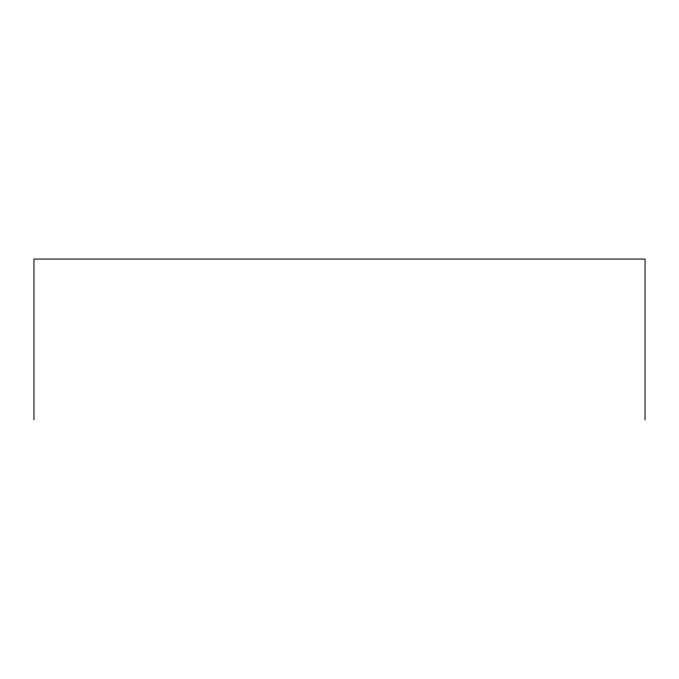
<?xml version="1.0" encoding="UTF-8"?>
<svg xmlns="http://www.w3.org/2000/svg" width="679" height="679" viewBox="0 0 679 679"><rect width="100%" height="100%" fill="white"/><g stroke="black" fill="none" stroke-linecap="round" stroke-linejoin="round"><path stroke-width="1.02" d="M645.05 419.945L645.05 259.055L33.95 259.055L33.95 419.945"/></g></svg>
